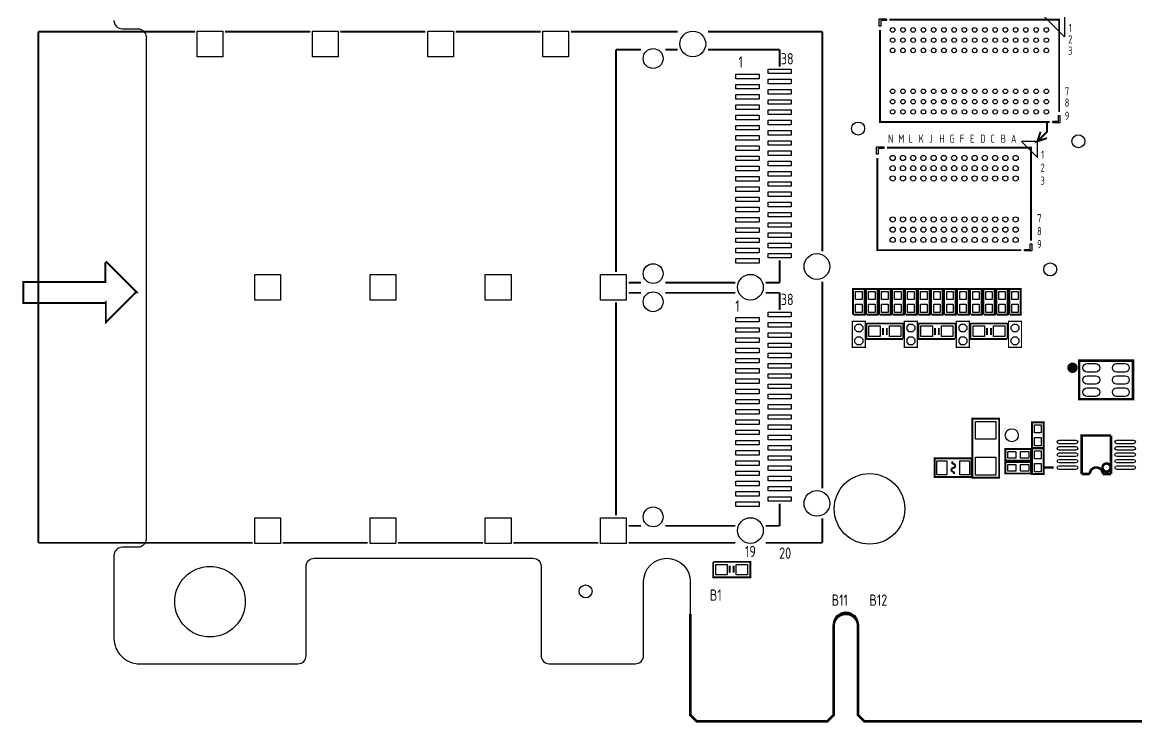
# Model space of a CAD drawing. Header units: millimetres. Extents: x -15 to 227, y -9 to 102.
# Drawn here: x -14.7 to 72.4, y -9.5 to 45.3 of the extents above; entities that cross this region are included whole.
import ezdxf
from ezdxf.enums import TextEntityAlignment as Align

# ---------------------------------------------------------------- set-up
doc = ezdxf.new("R2010")
doc.units = ezdxf.units.MM
doc.header["$LTSCALE"] = 10
for name, color, linetype in [('BG_OUTLINE', 2, 'Continuous'), ('PG_SILKSCREEN_TOP', 3, 'Continuous'), ('PIN_TOP', 4, 'Continuous')]:
    doc.layers.add(name, color=color, linetype=linetype)
doc.styles.get("Standard").update_dxf_attribs({"font": 'isocp.shx', "width": 0.707, "bigfont": 'hztxt.shx'})

msp = doc.modelspace()

# ---------------------------------------------------------------- linework, layer by layer
at = {"layer": 'BG_OUTLINE'}
msp.add_lwpolyline([(-7.500112, 45.38472, 0.414214), (-6.865112, 44.74972), (-5.63499, 44.74972, -0.414214), (-4.99999, 44.11472), (-4.99999, 43.684444), (-4.99999, 5.43433), (-4.99999, 4.884928, -0.414214), (-5.63499, 4.249928), (-6.865112, 4.249928, 0.414214), (-7.500112, 3.614928), (-7.500112, -2.850134, 0.414216), (-5.500116, -4.85013), (6.864858, -4.85013, 0.414214), (7.499858, -4.21513), (7.499858, 2.76479, -0.414214), (8.134858, 3.39979), (25.214834, 3.39979, -0.414214), (25.849834, 2.76479), (25.849834, -4.21513, 0.414214), (26.484834, -4.85013), (33.214818, -4.85013, 0.414214), (33.849818, -4.21513), (33.849818, 1.5748), (33.854898, 1.5748, -1), (37.494972, 1.5748), (37.499798, 1.5748), (37.499798, -8.850122), (37.999924, -9.350248), (48.199802, -9.350248), (48.699928, -8.850122), (48.699928, -1.75006, -0.999882), (50.599848, -1.75006), (50.599848, -8.850122), (51.099974, -9.350248), (121.299986, -9.350248)], format="xyb", dxfattribs=at)
at = {"layer": 'PG_SILKSCREEN_TOP'}
for points in [[(64.43091, 46.406816), (66.73088, 46.406816), (66.73088, 44.106846)], [(63.35776, 35.95497), (64.607948, 34.704782), (64.607948, 35.95497)]]:
    msp.add_lwpolyline(points, close=True, dxfattribs=at)
for points in [[(53.05806, 45.456094, 0.1524, 0.1524, 0), (66.30797, 45.456094, 0.1524, 0.1524, 0), (66.30797, 38.25621, 0.1524, 0.1524, 0)], [(-13.400024, 44.519596, 0.150114, 0.150114, 0), (-1.180084, 44.519596, 0.150114, 0.150114, 0)], [(-13.400024, 4.599432, 0.150114, 0.150114, 0), (-13.400024, 44.519596, 0.150114, 0.150114, 0)], [(1.17983, 44.519596, 0.150114, 0.150114, 0), (7.820152, 44.519596, 0.150114, 0.150114, 0)], [(10.179812, 44.519596, 0.150114, 0.150114, 0), (16.81988, 44.519596, 0.150114, 0.150114, 0)], [(19.180048, 44.519596, 0.150114, 0.150114, 0), (25.820116, 44.519596, 0.150114, 0.150114, 0)], [(28.179776, 44.519596, 0.150114, 0.150114, 0), (36.52012, 44.519596, 0.150114, 0.150114, 0)], [(38.87978, 44.519596, 0.150114, 0.150114, 0), (47.819818, 44.519596, 0.150114, 0.150114, 0)], [(47.819818, 44.519596, 0.150114, 0.150114, 0), (47.819818, 27.359356, 0.150114, 0.150114, 0)], [(65.557908, 37.45611, 0.1524, 0.1524, 0), (52.307998, 37.45611, 0.1524, 0.1524, 0), (52.307998, 44.655994, 0.1524, 0.1524, 0)], [(31.699962, 25.740614, 0.1524, 0.1524, 0), (31.699962, 43.124882, 0.1524, 0.1524, 0)], [(31.699962, 43.124882, 0.1524, 0.1524, 0), (33.64738, 43.124882, 0.1524, 0.1524, 0)], [(35.55238, 43.124882, 0.1524, 0.1524, 0), (36.51885, 43.124882, 0.1524, 0.1524, 0)], [(38.88105, 43.124882, 0.1524, 0.1524, 0), (44.479972, 43.124882, 0.1524, 0.1524, 0)], [(44.479972, 43.124882, 0.1524, 0.1524, 0), (44.479972, 41.78046, 0.1524, 0.1524, 0)], [(65.357756, 37.45484, 0.1524, 0.1524, 0), (65.357756, 36.704778, 0.1524, 0.1524, 0), (64.607948, 35.95497, 0.1524, 0.1524, 0), (65.357756, 36.204906, 0.1524, 0.1524, 0)], [(64.607948, 35.95497, 0.1524, 0.1524, 0), (64.857884, 36.704778, 0.1524, 0.1524, 0)], [(52.857908, 35.454844, 0.1524, 0.1524, 0), (64.107822, 35.454844, 0.1524, 0.1524, 0), (64.107822, 28.204922, 0.1524, 0.1524, 0)], [(63.35776, 27.45486, 0.1524, 0.1524, 0), (52.107846, 27.45486, 0.1524, 0.1524, 0), (52.107846, 34.654744, 0.1524, 0.1524, 0)], [(-5.68579, 24.073612, 0.150114, 0.150114, 0), (-5.68579, 24.12365, 0.150114, 0.150114, 0), (-8.085582, 26.523696, 0.150114, 0.150114, 0), (-8.185658, 26.42362, 0.150114, 0.150114, 0), (-8.185658, 24.973534, 0.150114, 0.150114, 0), (-14.585696, 24.973534, 0.150114, 0.150114, 0), (-14.585696, 23.32355, 0.150114, 0.150114, 0), (-8.185658, 23.32355, 0.150114, 0.150114, 0), (-8.13562, 23.373588, 0.150114, 0.150114, 0), (-8.13562, 21.82368, 0.150114, 0.150114, 0), (-5.83565, 24.12365, 0.150114, 0.150114, 0), (-5.83565, 24.223472, 0.150114, 0.150114, 0)], [(44.479972, 26.669238, 0.1524, 0.1524, 0), (44.479972, 24.924766, 0.1524, 0.1524, 0)], [(33.64738, 24.924766, 0.1524, 0.1524, 0), (32.68091, 24.924766, 0.1524, 0.1524, 0)], [(41.018714, 24.924766, 0.1524, 0.1524, 0), (35.55238, 24.924766, 0.1524, 0.1524, 0)], [(44.479972, 24.924766, 0.1524, 0.1524, 0), (43.380914, 24.924766, 0.1524, 0.1524, 0)], [(47.819818, 24.999696, 0.150114, 0.150114, 0), (47.819818, 8.85952, 0.150114, 0.150114, 0)], [(50.215546, 22.415754, 0.150114, 0.150114, 0), (50.215546, 24.41575, 0.150114, 0.150114, 0), (51.115722, 24.41575, 0.150114, 0.150114, 0), (51.115722, 22.415754, 0.150114, 0.150114, 0), (50.265584, 22.415754, 0.150114, 0.150114, 0)], [(51.231546, 22.415754, 0.150114, 0.150114, 0), (51.231546, 24.41575, 0.150114, 0.150114, 0), (52.131722, 24.41575, 0.150114, 0.150114, 0), (52.131722, 22.415754, 0.150114, 0.150114, 0), (51.281584, 22.415754, 0.150114, 0.150114, 0)], [(52.247546, 22.415754, 0.150114, 0.150114, 0), (52.247546, 24.41575, 0.150114, 0.150114, 0), (53.147722, 24.41575, 0.150114, 0.150114, 0), (53.147722, 22.415754, 0.150114, 0.150114, 0), (52.297584, 22.415754, 0.150114, 0.150114, 0)], [(53.263546, 22.415754, 0.150114, 0.150114, 0), (53.263546, 24.41575, 0.150114, 0.150114, 0), (54.163722, 24.41575, 0.150114, 0.150114, 0), (54.163722, 22.415754, 0.150114, 0.150114, 0), (53.313584, 22.415754, 0.150114, 0.150114, 0)], [(54.279546, 22.415754, 0.150114, 0.150114, 0), (54.279546, 24.41575, 0.150114, 0.150114, 0), (55.179722, 24.41575, 0.150114, 0.150114, 0), (55.179722, 22.415754, 0.150114, 0.150114, 0), (54.329584, 22.415754, 0.150114, 0.150114, 0)], [(55.295546, 22.415754, 0.150114, 0.150114, 0), (55.295546, 24.41575, 0.150114, 0.150114, 0), (56.195722, 24.41575, 0.150114, 0.150114, 0), (56.195722, 22.415754, 0.150114, 0.150114, 0), (55.345584, 22.415754, 0.150114, 0.150114, 0)], [(56.311546, 22.415754, 0.150114, 0.150114, 0), (56.311546, 24.41575, 0.150114, 0.150114, 0), (57.211722, 24.41575, 0.150114, 0.150114, 0), (57.211722, 22.415754, 0.150114, 0.150114, 0), (56.361584, 22.415754, 0.150114, 0.150114, 0)], [(57.327546, 22.415754, 0.150114, 0.150114, 0), (57.327546, 24.41575, 0.150114, 0.150114, 0), (58.227722, 24.41575, 0.150114, 0.150114, 0), (58.227722, 22.415754, 0.150114, 0.150114, 0), (57.377584, 22.415754, 0.150114, 0.150114, 0)], [(58.343546, 22.415754, 0.150114, 0.150114, 0), (58.343546, 24.41575, 0.150114, 0.150114, 0), (59.243722, 24.41575, 0.150114, 0.150114, 0), (59.243722, 22.415754, 0.150114, 0.150114, 0), (58.393584, 22.415754, 0.150114, 0.150114, 0)], [(59.359546, 22.415754, 0.150114, 0.150114, 0), (59.359546, 24.41575, 0.150114, 0.150114, 0), (60.259722, 24.41575, 0.150114, 0.150114, 0), (60.259722, 22.415754, 0.150114, 0.150114, 0), (59.409584, 22.415754, 0.150114, 0.150114, 0)], [(60.375546, 22.415754, 0.150114, 0.150114, 0), (60.375546, 24.41575, 0.150114, 0.150114, 0), (61.275722, 24.41575, 0.150114, 0.150114, 0), (61.275722, 22.415754, 0.150114, 0.150114, 0), (60.425584, 22.415754, 0.150114, 0.150114, 0)], [(61.391546, 22.415754, 0.150114, 0.150114, 0), (61.391546, 24.41575, 0.150114, 0.150114, 0), (62.291722, 24.41575, 0.150114, 0.150114, 0), (62.291722, 22.415754, 0.150114, 0.150114, 0), (61.441584, 22.415754, 0.150114, 0.150114, 0)], [(62.407546, 22.415754, 0.150114, 0.150114, 0), (62.407546, 24.41575, 0.150114, 0.150114, 0), (63.307722, 24.41575, 0.150114, 0.150114, 0), (63.307722, 22.415754, 0.150114, 0.150114, 0), (62.457584, 22.415754, 0.150114, 0.150114, 0)], [(32.68091, 24.12492, 0.1524, 0.1524, 0), (33.64738, 24.12492, 0.1524, 0.1524, 0)], [(35.55238, 24.12492, 0.1524, 0.1524, 0), (41.018714, 24.12492, 0.1524, 0.1524, 0)], [(43.380914, 24.12492, 0.1524, 0.1524, 0), (44.479972, 24.12492, 0.1524, 0.1524, 0)], [(44.479972, 24.12492, 0.1524, 0.1524, 0), (44.479972, 22.780498, 0.1524, 0.1524, 0)], [(31.699962, 6.740652, 0.1524, 0.1524, 0), (31.699962, 23.378414, 0.1524, 0.1524, 0)], [(54.120034, 20.525232, 0.150114, 0.150114, 0), (51.246024, 20.525232, 0.150114, 0.150114, 0), (51.246024, 21.729192, 0.150114, 0.150114, 0), (54.145434, 21.729192, 0.150114, 0.150114, 0), (54.145434, 20.545552, 0.150114, 0.150114, 0)], [(58.184034, 20.525232, 0.150114, 0.150114, 0), (55.310024, 20.525232, 0.150114, 0.150114, 0), (55.310024, 21.729192, 0.150114, 0.150114, 0), (58.209434, 21.729192, 0.150114, 0.150114, 0), (58.209434, 20.545552, 0.150114, 0.150114, 0)], [(62.248034, 20.525232, 0.150114, 0.150114, 0), (59.374024, 20.525232, 0.150114, 0.150114, 0), (59.374024, 21.729192, 0.150114, 0.150114, 0), (62.273434, 21.729192, 0.150114, 0.150114, 0), (62.273434, 20.545552, 0.150114, 0.150114, 0)], [(52.54752, 20.829778, 0.150114, 0.150114, 0), (52.54752, 21.379688, 0.150114, 0.150114, 0)], [(52.847748, 20.829778, 0.150114, 0.150114, 0), (52.847748, 21.379688, 0.150114, 0.150114, 0)], [(56.61152, 20.829778, 0.150114, 0.150114, 0), (56.61152, 21.379688, 0.150114, 0.150114, 0)], [(56.911748, 20.829778, 0.150114, 0.150114, 0), (56.911748, 21.379688, 0.150114, 0.150114, 0)], [(60.67552, 20.829778, 0.150114, 0.150114, 0), (60.67552, 21.379688, 0.150114, 0.150114, 0)], [(60.975748, 20.829778, 0.150114, 0.150114, 0), (60.975748, 21.379688, 0.150114, 0.150114, 0)], [(68.057776, 9.977628, 0.199898, 0.199898, 0), (68.057776, 12.977876, 0.199898, 0.199898, 0), (70.358, 12.977876, 0.199898, 0.199898, 0)], [(70.358, 12.977876, 0.199898, 0.199898, 0), (70.358, 9.977628, 0.199898, 0.199898, 0)], [(64.111886, 11.027664, 0.150114, 0.150114, 0), (62.11189, 11.027664, 0.150114, 0.150114, 0), (62.11189, 11.92784, 0.150114, 0.150114, 0), (64.111886, 11.92784, 0.150114, 0.150114, 0), (64.111886, 11.077702, 0.150114, 0.150114, 0)], [(58.044842, 10.451846, 0.1524, 0.1524, 1.141868), (58.084974, 10.154666, 0.1524, 0.1524, 0), (58.084974, 9.969754, 0.1524, 0.1524, 0)], [(58.020966, 10.452354, 0.1524, 0.1524, 1.250572), (57.96788, 10.754868, 0.1524, 0.1524, 0), (57.969912, 10.966704, 0.1524, 0.1524, 0)], [(64.111886, 10.011664, 0.150114, 0.150114, 0), (62.11189, 10.011664, 0.150114, 0.150114, 0), (62.11189, 10.91184, 0.150114, 0.150114, 0), (64.111886, 10.91184, 0.150114, 0.150114, 0), (64.111886, 10.061702, 0.150114, 0.150114, 0)], [(65.878202, 10.477754, 0.199898, 0.199898, 0), (65.116202, 10.477754, 0.199898, 0.199898, 0)], [(70.358, 9.977628, 0.199898, 0.199898, 0), (69.715888, 9.977628, 0.199898, 0.199898, 1.000244), (68.699888, 9.977628, 0.199898, 0.199898, 0), (68.057776, 9.977628, 0.199898, 0.199898, 0)], [(44.479972, 7.669276, 0.1524, 0.1524, 0), (44.479972, 5.924804, 0.1524, 0.1524, 0)], [(47.819818, 6.499352, 0.150114, 0.150114, 0), (47.819818, 4.599432, 0.150114, 0.150114, 0)], [(33.64738, 5.924804, 0.1524, 0.1524, 0), (32.68091, 5.924804, 0.1524, 0.1524, 0)], [(41.018714, 5.924804, 0.1524, 0.1524, 0), (35.55238, 5.924804, 0.1524, 0.1524, 0)], [(44.479972, 5.924804, 0.1524, 0.1524, 0), (43.380914, 5.924804, 0.1524, 0.1524, 0)], [(3.31978, 4.599432, 0.150114, 0.150114, 0), (-13.400024, 4.599432, 0.150114, 0.150114, 0)], [(12.320016, 4.599432, 0.150114, 0.150114, 0), (5.679948, 4.599432, 0.150114, 0.150114, 0)], [(21.319744, 4.599432, 0.150114, 0.150114, 0), (14.679676, 4.599432, 0.150114, 0.150114, 0)], [(30.31998, 4.599432, 0.150114, 0.150114, 0), (23.679658, 4.599432, 0.150114, 0.150114, 0)], [(41.019984, 4.599432, 0.150114, 0.150114, 0), (32.67964, 4.599432, 0.150114, 0.150114, 0)], [(47.819818, 4.599432, 0.150114, 0.150114, 0), (43.379644, 4.599432, 0.150114, 0.150114, 0)], [(39.312088, 3.116072, 0.150114, 0.150114, 0), (42.186098, 3.116072, 0.150114, 0.150114, 0), (42.186098, 1.912112, 0.150114, 0.150114, 0), (39.286688, 1.912112, 0.150114, 0.150114, 0), (39.286688, 3.095752, 0.150114, 0.150114, 0)], [(40.584374, 2.811526, 0.150114, 0.150114, 0), (40.584374, 2.261616, 0.150114, 0.150114, 0)], [(40.884602, 2.811526, 0.150114, 0.150114, 0), (40.884602, 2.261616, 0.150114, 0.150114, 0)], [(121.799858, -0.950214, 0.199898, 0.199898, 0), (121.799858, -8.850376, 0.199898, 0.199898, 0), (121.299732, -9.350248, 0.199898, 0.199898, 0), (51.09972, -9.350248, 0.199898, 0.199898, 0), (50.599848, -8.850376, 0.199898, 0.199898, 0), (50.599848, -1.900174, 0.199898, 0.199898, 1), (48.699674, -1.900174, 0.199898, 0.199898, 0), (48.699674, -8.850376, 0.199898, 0.199898, 0), (48.199802, -9.350248, 0.199898, 0.199898, 0), (37.99967, -9.350248, 0.199898, 0.199898, 0), (37.499798, -8.850376, 0.199898, 0.199898, 0), (37.499798, -0.950214, 0.199898, 0.199898, 0)]]:
    msp.add_lwpolyline(points, format="xyseb", dxfattribs=at)
for points in [[(51.173634, 21.891752, 0.1016, 0.1016, 0), (51.173634, 19.859752, 0.1016, 0.1016, 0), (50.157634, 19.859752, 0.1016, 0.1016, 0), (50.157634, 21.891752, 0.1016, 0.1016, 0)], [(55.237634, 21.891752, 0.1016, 0.1016, 0), (55.237634, 19.859752, 0.1016, 0.1016, 0), (54.221634, 19.859752, 0.1016, 0.1016, 0), (54.221634, 21.891752, 0.1016, 0.1016, 0)], [(59.301634, 21.891752, 0.1016, 0.1016, 0), (59.301634, 19.859752, 0.1016, 0.1016, 0), (58.285634, 19.859752, 0.1016, 0.1016, 0), (58.285634, 21.891752, 0.1016, 0.1016, 0)], [(63.365634, 21.891752, 0.1016, 0.1016, 0), (63.365634, 19.859752, 0.1016, 0.1016, 0), (62.349634, 19.859752, 0.1016, 0.1016, 0), (62.349634, 21.891752, 0.1016, 0.1016, 0)], [(67.550284, 18.269712, 0.4064, 0.4064, 1), (67.143092, 18.269792, 0.4064, 0.4064, 1)], [(67.869816, 18.819876, 0.199898, 0.199898, 0), (72.06996, 18.819876, 0.199898, 0.199898, 0), (72.06996, 15.819628, 0.199898, 0.199898, 0), (67.869816, 15.819628, 0.199898, 0.199898, 0)], [(59.521852, 9.685782, 0.150114, 0.150114, 0), (59.521852, 14.285722, 0.150114, 0.150114, 0), (61.621924, 14.285722, 0.150114, 0.150114, 0), (61.621924, 9.685782, 0.150114, 0.150114, 0)], [(64.1858, 12.001754, 0.1524, 0.1524, 0), (64.1858, 14.00175, 0.1524, 0.1524, 0), (65.085976, 14.00175, 0.1524, 0.1524, 0), (65.085976, 12.001754, 0.1524, 0.1524, 0)], [(63.358268, 13.001752, 0.00381, 0.00381, 1), (61.849508, 13.001752, 0.00381, 0.00381, 1)], [(65.085976, 11.96975, 0.1524, 0.1524, 0), (65.085976, 9.969754, 0.1524, 0.1524, 0), (64.1858, 9.969754, 0.1524, 0.1524, 0), (64.1858, 11.96975, 0.1524, 0.1524, 0)], [(56.581802, 9.736836, 0.1524, 0.1524, 0), (56.581802, 11.186668, 0.1524, 0.1524, 0), (59.481974, 11.186668, 0.1524, 0.1524, 0), (59.481974, 9.736836, 0.1524, 0.1524, 0)], [(70.323964, 10.477754, 0.199898, 0.199898, 1), (69.691812, 10.47775, 0.199898, 0.199898, 1)]]:
    msp.add_lwpolyline(points, format="xyseb", close=True, dxfattribs=at)
at = {"layer": 'PIN_TOP'}
for points in [[(52.371498, 44.948094), (52.244498, 44.948094), (52.244498, 45.519594), (52.815998, 45.519594), (52.815998, 45.392594), (52.371498, 45.392594)], [(-1.0033, 44.562776), (1.0033, 44.562776), (1.0033, 42.556176), (-1.0033, 42.556176)], [(7.996682, 44.562776), (10.003282, 44.562776), (10.003282, 42.556176), (7.996682, 42.556176)], [(16.996664, 44.562776), (19.003264, 44.562776), (19.003264, 42.556176), (16.996664, 42.556176)], [(25.996646, 44.562776), (28.003246, 44.562776), (28.003246, 42.556176), (25.996646, 42.556176)], [(41.068244, 41.20261), (42.871644, 41.20261), (42.871644, 40.84701), (41.068244, 40.84701)], [(43.578272, 41.60266), (45.381672, 41.60266), (45.381672, 41.24706), (43.578272, 41.24706)], [(41.068244, 40.40251), (42.871644, 40.40251), (42.871644, 40.04691), (41.068244, 40.04691)], [(43.578272, 40.80256), (45.381672, 40.80256), (45.381672, 40.44696), (43.578272, 40.44696)], [(41.068244, 39.602664), (42.871644, 39.602664), (42.871644, 39.247064), (41.068244, 39.247064)], [(43.578272, 40.002714), (45.381672, 40.002714), (45.381672, 39.647114), (43.578272, 39.647114)], [(43.578272, 39.202614), (45.381672, 39.202614), (45.381672, 38.847014), (43.578272, 38.847014)], [(41.068244, 38.802564), (42.871644, 38.802564), (42.871644, 38.446964), (41.068244, 38.446964)], [(43.578272, 38.402514), (45.381672, 38.402514), (45.381672, 38.046914), (43.578272, 38.046914)], [(41.068244, 38.002718), (42.871644, 38.002718), (42.871644, 37.647118), (41.068244, 37.647118)], [(43.578272, 37.602668), (45.381672, 37.602668), (45.381672, 37.247068), (43.578272, 37.247068)], [(66.24447, 37.96411), (66.37147, 37.96411), (66.37147, 37.39261), (65.79997, 37.39261), (65.79997, 37.51961), (66.24447, 37.51961)], [(41.068244, 37.202618), (42.871644, 37.202618), (42.871644, 36.847018), (41.068244, 36.847018)], [(43.578272, 36.802568), (45.381672, 36.802568), (45.381672, 36.446968), (43.578272, 36.446968)], [(41.068244, 36.402518), (42.871644, 36.402518), (42.871644, 36.046918), (41.068244, 36.046918)], [(43.578272, 36.002722), (45.381672, 36.002722), (45.381672, 35.647122), (43.578272, 35.647122)], [(41.068244, 35.602672), (42.871644, 35.602672), (42.871644, 35.247072), (41.068244, 35.247072)], [(43.578272, 35.202622), (45.381672, 35.202622), (45.381672, 34.847022), (43.578272, 34.847022)], [(52.171346, 34.946844), (52.044346, 34.946844), (52.044346, 35.518344), (52.615846, 35.518344), (52.615846, 35.391344), (52.171346, 35.391344)], [(41.068244, 34.802572), (42.871644, 34.802572), (42.871644, 34.446972), (41.068244, 34.446972)], [(41.068244, 34.002726), (42.871644, 34.002726), (42.871644, 33.647126), (41.068244, 33.647126)], [(43.578272, 34.402522), (45.381672, 34.402522), (45.381672, 34.046922), (43.578272, 34.046922)], [(41.068244, 33.202626), (42.871644, 33.202626), (42.871644, 32.847026), (41.068244, 32.847026)], [(43.578272, 33.602676), (45.381672, 33.602676), (45.381672, 33.247076), (43.578272, 33.247076)], [(41.068244, 32.402526), (42.871644, 32.402526), (42.871644, 32.046926), (41.068244, 32.046926)], [(43.578272, 32.802576), (45.381672, 32.802576), (45.381672, 32.446976), (43.578272, 32.446976)], [(41.068244, 31.60268), (42.871644, 31.60268), (42.871644, 31.24708), (41.068244, 31.24708)], [(43.578272, 32.00273), (45.381672, 32.00273), (45.381672, 31.64713), (43.578272, 31.64713)], [(41.068244, 30.80258), (42.871644, 30.80258), (42.871644, 30.44698), (41.068244, 30.44698)], [(43.578272, 31.20263), (45.381672, 31.20263), (45.381672, 30.84703), (43.578272, 30.84703)], [(41.068244, 30.002734), (42.871644, 30.002734), (42.871644, 29.647134), (41.068244, 29.647134)], [(43.578272, 30.40253), (45.381672, 30.40253), (45.381672, 30.04693), (43.578272, 30.04693)], [(43.578272, 29.602684), (45.381672, 29.602684), (45.381672, 29.247084), (43.578272, 29.247084)], [(41.068244, 29.202634), (42.871644, 29.202634), (42.871644, 28.847034), (41.068244, 28.847034)], [(43.578272, 28.802584), (45.381672, 28.802584), (45.381672, 28.446984), (43.578272, 28.446984)], [(41.068244, 28.402534), (42.871644, 28.402534), (42.871644, 28.046934), (41.068244, 28.046934)], [(43.578272, 28.002738), (45.381672, 28.002738), (45.381672, 27.647138), (43.578272, 27.647138)], [(64.044322, 27.96286), (64.171322, 27.96286), (64.171322, 27.39136), (63.599822, 27.39136), (63.599822, 27.51836), (64.044322, 27.51836)], [(41.068244, 27.602688), (42.871644, 27.602688), (42.871644, 27.247088), (41.068244, 27.247088)], [(43.578272, 27.202638), (45.381672, 27.202638), (45.381672, 26.847038), (43.578272, 26.847038)], [(41.068244, 26.802588), (42.871644, 26.802588), (42.871644, 26.446988), (41.068244, 26.446988)], [(3.496564, 25.562814), (5.503164, 25.562814), (5.503164, 23.556214), (3.496564, 23.556214)], [(12.496546, 25.562814), (14.503146, 25.562814), (14.503146, 23.556214), (12.496546, 23.556214)], [(21.496528, 25.562814), (23.503128, 25.562814), (23.503128, 23.556214), (21.496528, 23.556214)], [(30.49651, 25.562814), (32.50311, 25.562814), (32.50311, 23.556214), (30.49651, 23.556214)], [(50.919634, 24.233124), (50.919634, 23.598124), (50.411634, 23.598124), (50.411634, 24.233124)], [(51.935634, 24.233124), (51.935634, 23.598124), (51.427634, 23.598124), (51.427634, 24.233124)], [(52.951634, 24.233124), (52.951634, 23.598124), (52.443634, 23.598124), (52.443634, 24.233124)], [(53.967634, 24.233124), (53.967634, 23.598124), (53.459634, 23.598124), (53.459634, 24.233124)], [(54.983634, 24.233124), (54.983634, 23.598124), (54.475634, 23.598124), (54.475634, 24.233124)], [(55.999634, 24.233124), (55.999634, 23.598124), (55.491634, 23.598124), (55.491634, 24.233124)], [(57.015634, 24.233124), (57.015634, 23.598124), (56.507634, 23.598124), (56.507634, 24.233124)], [(58.031634, 24.233124), (58.031634, 23.598124), (57.523634, 23.598124), (57.523634, 24.233124)], [(59.047634, 24.233124), (59.047634, 23.598124), (58.539634, 23.598124), (58.539634, 24.233124)], [(60.063634, 24.233124), (60.063634, 23.598124), (59.555634, 23.598124), (59.555634, 24.233124)], [(61.079634, 24.233124), (61.079634, 23.598124), (60.571634, 23.598124), (60.571634, 24.233124)], [(62.095634, 24.233124), (62.095634, 23.598124), (61.587634, 23.598124), (61.587634, 24.233124)], [(63.111634, 24.233124), (63.111634, 23.598124), (62.603634, 23.598124), (62.603634, 24.233124)], [(50.919634, 23.23338), (50.919634, 22.59838), (50.411634, 22.59838), (50.411634, 23.23338)], [(51.935634, 23.23338), (51.935634, 22.59838), (51.427634, 22.59838), (51.427634, 23.23338)], [(52.951634, 23.23338), (52.951634, 22.59838), (52.443634, 22.59838), (52.443634, 23.23338)], [(53.967634, 23.23338), (53.967634, 22.59838), (53.459634, 22.59838), (53.459634, 23.23338)], [(54.983634, 23.23338), (54.983634, 22.59838), (54.475634, 22.59838), (54.475634, 23.23338)], [(55.999634, 23.23338), (55.999634, 22.59838), (55.491634, 22.59838), (55.491634, 23.23338)], [(57.015634, 23.23338), (57.015634, 22.59838), (56.507634, 22.59838), (56.507634, 23.23338)], [(58.031634, 23.23338), (58.031634, 22.59838), (57.523634, 22.59838), (57.523634, 23.23338)], [(59.047634, 23.23338), (59.047634, 22.59838), (58.539634, 22.59838), (58.539634, 23.23338)], [(60.063634, 23.23338), (60.063634, 22.59838), (59.555634, 22.59838), (59.555634, 23.23338)], [(61.079634, 23.23338), (61.079634, 22.59838), (60.571634, 22.59838), (60.571634, 23.23338)], [(62.095634, 23.23338), (62.095634, 22.59838), (61.587634, 22.59838), (61.587634, 23.23338)], [(63.111634, 23.23338), (63.111634, 22.59838), (62.603634, 22.59838), (62.603634, 23.23338)], [(41.068244, 22.202648), (42.871644, 22.202648), (42.871644, 21.847048), (41.068244, 21.847048)], [(43.578272, 22.602698), (45.381672, 22.602698), (45.381672, 22.247098), (43.578272, 22.247098)], [(43.578272, 21.802598), (45.381672, 21.802598), (45.381672, 21.446998), (43.578272, 21.446998)], [(41.068244, 21.402548), (42.871644, 21.402548), (42.871644, 21.046948), (41.068244, 21.046948)], [(43.578272, 21.002752), (45.381672, 21.002752), (45.381672, 20.647152), (43.578272, 20.647152)], [(50.791882, 21.071078), (50.539386, 21.071078), (50.360834, 21.24963), (50.360834, 21.502126), (50.539386, 21.680678), (50.791882, 21.680678), (50.970434, 21.502126), (50.970434, 21.24963)], [(51.453034, 21.536152), (52.342034, 21.536152), (52.342034, 20.723352), (51.453034, 20.723352)], [(53.053234, 21.536152), (53.942234, 21.536152), (53.942234, 20.723352), (53.053234, 20.723352)], [(54.855882, 21.071078), (54.603386, 21.071078), (54.424834, 21.24963), (54.424834, 21.502126), (54.603386, 21.680678), (54.855882, 21.680678), (55.034434, 21.502126), (55.034434, 21.24963)], [(55.517034, 21.536152), (56.406034, 21.536152), (56.406034, 20.723352), (55.517034, 20.723352)], [(57.117234, 21.536152), (58.006234, 21.536152), (58.006234, 20.723352), (57.117234, 20.723352)], [(58.919882, 21.071078), (58.667386, 21.071078), (58.488834, 21.24963), (58.488834, 21.502126), (58.667386, 21.680678), (58.919882, 21.680678), (59.098434, 21.502126), (59.098434, 21.24963)], [(59.581034, 21.536152), (60.470034, 21.536152), (60.470034, 20.723352), (59.581034, 20.723352)], [(61.181234, 21.536152), (62.070234, 21.536152), (62.070234, 20.723352), (61.181234, 20.723352)], [(62.983882, 21.071078), (62.731386, 21.071078), (62.552834, 21.24963), (62.552834, 21.502126), (62.731386, 21.680678), (62.983882, 21.680678), (63.162434, 21.502126), (63.162434, 21.24963)], [(41.068244, 20.602702), (42.871644, 20.602702), (42.871644, 20.247102), (41.068244, 20.247102)], [(43.578272, 20.202652), (45.381672, 20.202652), (45.381672, 19.847052), (43.578272, 19.847052)], [(50.791882, 20.070826), (50.539386, 20.070826), (50.360834, 20.249378), (50.360834, 20.501874), (50.539386, 20.680426), (50.791882, 20.680426), (50.970434, 20.501874), (50.970434, 20.249378)], [(54.855882, 20.070826), (54.603386, 20.070826), (54.424834, 20.249378), (54.424834, 20.501874), (54.603386, 20.680426), (54.855882, 20.680426), (55.034434, 20.501874), (55.034434, 20.249378)], [(58.919882, 20.070826), (58.667386, 20.070826), (58.488834, 20.249378), (58.488834, 20.501874), (58.667386, 20.680426), (58.919882, 20.680426), (59.098434, 20.501874), (59.098434, 20.249378)], [(62.983882, 20.070826), (62.731386, 20.070826), (62.552834, 20.249378), (62.552834, 20.501874), (62.731386, 20.680426), (62.983882, 20.680426), (63.162434, 20.501874), (63.162434, 20.249378)], [(41.068244, 19.802602), (42.871644, 19.802602), (42.871644, 19.447002), (41.068244, 19.447002)], [(43.578272, 19.402552), (45.381672, 19.402552), (45.381672, 19.046952), (43.578272, 19.046952)], [(41.068244, 19.002756), (42.871644, 19.002756), (42.871644, 18.647156), (41.068244, 18.647156)], [(43.578272, 18.602706), (45.381672, 18.602706), (45.381672, 18.247106), (43.578272, 18.247106)], [(41.068244, 18.202656), (42.871644, 18.202656), (42.871644, 17.847056), (41.068244, 17.847056)], [(43.578272, 17.802606), (45.381672, 17.802606), (45.381672, 17.447006), (43.578272, 17.447006)], [(41.068244, 17.402556), (42.871644, 17.402556), (42.871644, 17.046956), (41.068244, 17.046956)], [(41.068244, 16.60271), (42.871644, 16.60271), (42.871644, 16.24711), (41.068244, 16.24711)], [(43.578272, 17.00276), (45.381672, 17.00276), (45.381672, 16.64716), (43.578272, 16.64716)], [(41.068244, 15.80261), (42.871644, 15.80261), (42.871644, 15.44701), (41.068244, 15.44701)], [(43.578272, 16.20266), (45.381672, 16.20266), (45.381672, 15.84706), (43.578272, 15.84706)], [(41.068244, 15.002764), (42.871644, 15.002764), (42.871644, 14.647164), (41.068244, 14.647164)], [(43.578272, 15.40256), (45.381672, 15.40256), (45.381672, 15.04696), (43.578272, 15.04696)], [(41.068244, 14.202664), (42.871644, 14.202664), (42.871644, 13.847064), (41.068244, 13.847064)], [(43.578272, 14.602714), (45.381672, 14.602714), (45.381672, 14.247114), (43.578272, 14.247114)], [(61.371988, 12.6873), (59.771788, 12.6873), (59.771788, 14.0843), (61.371988, 14.0843)], [(41.068244, 13.402564), (42.871644, 13.402564), (42.871644, 13.046964), (41.068244, 13.046964)], [(43.578272, 13.802614), (45.381672, 13.802614), (45.381672, 13.447014), (43.578272, 13.447014)], [(64.889888, 13.819124), (64.889888, 13.184124), (64.381888, 13.184124), (64.381888, 13.819124)], [(41.068244, 12.602718), (42.871644, 12.602718), (42.871644, 12.247118), (41.068244, 12.247118)], [(43.578272, 13.002768), (45.381672, 13.002768), (45.381672, 12.647168), (43.578272, 12.647168)], [(43.578272, 12.202668), (45.381672, 12.202668), (45.381672, 11.847068), (43.578272, 11.847068)], [(64.889888, 12.81938), (64.889888, 12.18438), (64.381888, 12.18438), (64.381888, 12.81938)], [(41.068244, 11.802618), (42.871644, 11.802618), (42.871644, 11.447018), (41.068244, 11.447018)], [(43.578272, 11.402568), (45.381672, 11.402568), (45.381672, 11.046968), (43.578272, 11.046968)], [(62.294516, 11.731752), (62.929516, 11.731752), (62.929516, 11.223752), (62.294516, 11.223752)], [(63.29426, 11.731752), (63.92926, 11.731752), (63.92926, 11.223752), (63.29426, 11.223752)], [(64.381888, 11.152124), (64.381888, 11.787124), (64.889888, 11.787124), (64.889888, 11.152124)], [(41.068244, 11.002772), (42.871644, 11.002772), (42.871644, 10.647172), (41.068244, 10.647172)], [(43.578272, 10.602722), (45.381672, 10.602722), (45.381672, 10.247122), (43.578272, 10.247122)], [(56.761888, 9.915652), (56.761888, 11.007852), (57.523888, 11.007852), (57.523888, 9.915652)], [(58.539888, 9.915652), (58.539888, 11.007852), (59.301888, 11.007852), (59.301888, 9.915652)], [(61.371988, 9.887204), (59.771788, 9.887204), (59.771788, 11.284204), (61.371988, 11.284204)], [(62.294516, 10.715752), (62.929516, 10.715752), (62.929516, 10.207752), (62.294516, 10.207752)], [(63.29426, 10.715752), (63.92926, 10.715752), (63.92926, 10.207752), (63.29426, 10.207752)], [(64.381888, 10.15238), (64.381888, 10.78738), (64.889888, 10.78738), (64.889888, 10.15238)], [(41.068244, 10.202672), (42.871644, 10.202672), (42.871644, 9.847072), (41.068244, 9.847072)], [(43.578272, 9.802622), (45.381672, 9.802622), (45.381672, 9.447022), (43.578272, 9.447022)], [(41.068244, 9.402572), (42.871644, 9.402572), (42.871644, 9.046972), (41.068244, 9.046972)], [(43.578272, 9.002776), (45.381672, 9.002776), (45.381672, 8.647176), (43.578272, 8.647176)], [(41.068244, 8.602726), (42.871644, 8.602726), (42.871644, 8.247126), (41.068244, 8.247126)], [(43.578272, 8.202676), (45.381672, 8.202676), (45.381672, 7.847076), (43.578272, 7.847076)], [(41.068244, 7.802626), (42.871644, 7.802626), (42.871644, 7.447026), (41.068244, 7.447026)], [(3.496564, 6.562852), (5.503164, 6.562852), (5.503164, 4.556252), (3.496564, 4.556252)], [(12.496546, 6.562852), (14.503146, 6.562852), (14.503146, 4.556252), (12.496546, 4.556252)], [(21.496528, 6.562852), (23.503128, 6.562852), (23.503128, 4.556252), (21.496528, 4.556252)], [(30.49651, 6.562852), (32.50311, 6.562852), (32.50311, 4.556252), (30.49651, 4.556252)], [(40.378888, 2.105152), (39.489888, 2.105152), (39.489888, 2.917952), (40.378888, 2.917952)], [(41.979088, 2.105152), (41.090088, 2.105152), (41.090088, 2.917952), (41.979088, 2.917952)]]:
    msp.add_lwpolyline(points, close=True, dxfattribs=at)
for points in [[(69.149976, 17.939512), (68.489576, 17.939512, -1), (68.489576, 18.599912), (69.149976, 18.599912, -1)], [(71.4502, 17.939512), (70.7898, 17.939512, -1), (70.7898, 18.599912), (71.4502, 18.599912, -1)], [(69.149976, 16.989552), (68.489576, 16.989552, -1), (68.489576, 17.649952), (69.149976, 17.649952, -1)], [(71.4502, 16.989552), (70.7898, 16.989552, -1), (70.7898, 17.649952), (71.4502, 17.649952, -1)], [(69.149976, 16.039592), (68.489576, 16.039592, -1), (68.489576, 16.699992), (69.149976, 16.699992, -1)], [(71.4502, 16.039592), (70.7898, 16.039592, -1), (70.7898, 16.699992), (71.4502, 16.699992, -1)], [(66.297429, 12.617196), (67.618483, 12.617196, -1), (67.618483, 12.338304), (66.297429, 12.338304, -1)], [(70.797293, 12.617196), (72.118347, 12.617196, -1), (72.118347, 12.338304), (70.797293, 12.338304, -1)], [(66.297429, 12.117324), (67.618483, 12.117324, -1), (67.618483, 11.838432), (66.297429, 11.838432, -1)], [(66.297429, 11.617198), (67.618483, 11.617198, -1), (67.618483, 11.338306), (66.297429, 11.338306, -1)], [(70.797293, 12.117324), (72.118347, 12.117324, -1), (72.118347, 11.838432), (70.797293, 11.838432, -1)], [(70.797293, 11.617198), (72.118347, 11.617198, -1), (72.118347, 11.338306), (70.797293, 11.338306, -1)], [(66.297429, 11.117072), (67.618483, 11.117072, -1), (67.618483, 10.83818), (66.297429, 10.83818, -1)], [(66.297429, 10.6172), (67.618483, 10.6172, -1), (67.618483, 10.338308), (66.297429, 10.338308, -1)], [(70.797293, 11.117072), (72.118347, 11.117072, -1), (72.118347, 10.83818), (70.797293, 10.83818, -1)], [(70.797293, 10.6172), (72.118347, 10.6172, -1), (72.118347, 10.338308), (70.797293, 10.338308, -1)]]:
    msp.add_lwpolyline(points, format="xyb", close=True, dxfattribs=at)
for centre, radius in [((37.69995, 43.559476), 1.0033), ((53.307996, 44.655994), 0.1778), ((54.108096, 44.655994), 0.1778), ((54.907942, 44.655994), 0.1778), ((55.708042, 44.655994), 0.1778), ((56.507888, 44.655994), 0.1778), ((57.307988, 44.655994), 0.1778), ((58.108088, 44.655994), 0.1778), ((58.907934, 44.655994), 0.1778), ((59.708034, 44.655994), 0.1778), ((60.50788, 44.655994), 0.1778), ((61.30798, 44.655994), 0.1778), ((62.10808, 44.655994), 0.1778), ((62.907926, 44.655994), 0.1778), ((63.708026, 44.655994), 0.1778), ((64.507872, 44.655994), 0.1778), ((65.307972, 44.655994), 0.1778), ((53.307996, 43.856148), 0.1778), ((54.108096, 43.856148), 0.1778), ((54.907942, 43.856148), 0.1778), ((55.708042, 43.856148), 0.1778), ((56.507888, 43.856148), 0.1778), ((57.307988, 43.856148), 0.1778), ((58.108088, 43.856148), 0.1778), ((58.907934, 43.856148), 0.1778), ((59.708034, 43.856148), 0.1778), ((60.50788, 43.856148), 0.1778), ((61.30798, 43.856148), 0.1778), ((62.10808, 43.856148), 0.1778), ((62.907926, 43.856148), 0.1778), ((63.708026, 43.856148), 0.1778), ((64.507872, 43.856148), 0.1778), ((65.307972, 43.856148), 0.1778), ((34.59988, 42.424858), 0.7747), ((53.307996, 43.056048), 0.1778), ((54.108096, 43.056048), 0.1778), ((54.907942, 43.056048), 0.1778), ((55.708042, 43.056048), 0.1778), ((56.507888, 43.056048), 0.1778), ((57.307988, 43.056048), 0.1778), ((58.108088, 43.056048), 0.1778), ((58.907934, 43.056048), 0.1778), ((59.708034, 43.056048), 0.1778), ((60.50788, 43.056048), 0.1778), ((61.30798, 43.056048), 0.1778), ((62.10808, 43.056048), 0.1778), ((62.907926, 43.056048), 0.1778), ((63.708026, 43.056048), 0.1778), ((64.507872, 43.056048), 0.1778), ((65.307972, 43.056048), 0.1778), ((53.307996, 39.856156), 0.1778), ((54.108096, 39.856156), 0.1778), ((54.907942, 39.856156), 0.1778), ((55.708042, 39.856156), 0.1778), ((56.507888, 39.856156), 0.1778), ((57.307988, 39.856156), 0.1778), ((58.108088, 39.856156), 0.1778), ((58.907934, 39.856156), 0.1778), ((59.708034, 39.856156), 0.1778), ((60.50788, 39.856156), 0.1778), ((61.30798, 39.856156), 0.1778), ((62.10808, 39.856156), 0.1778), ((62.907926, 39.856156), 0.1778), ((63.708026, 39.856156), 0.1778), ((64.507872, 39.856156), 0.1778), ((65.307972, 39.856156), 0.1778), ((53.307996, 39.056056), 0.1778), ((54.108096, 39.056056), 0.1778), ((54.907942, 39.056056), 0.1778), ((55.708042, 39.056056), 0.1778), ((56.507888, 39.056056), 0.1778), ((57.307988, 39.056056), 0.1778), ((58.108088, 39.056056), 0.1778), ((58.907934, 39.056056), 0.1778), ((59.708034, 39.056056), 0.1778), ((60.50788, 39.056056), 0.1778), ((61.30798, 39.056056), 0.1778), ((62.10808, 39.056056), 0.1778), ((62.907926, 39.056056), 0.1778), ((63.708026, 39.056056), 0.1778), ((64.507872, 39.056056), 0.1778), ((65.307972, 39.056056), 0.1778), ((53.307996, 38.25621), 0.1778), ((54.108096, 38.25621), 0.1778), ((54.907942, 38.25621), 0.1778), ((55.708042, 38.25621), 0.1778), ((56.507888, 38.25621), 0.1778), ((57.307988, 38.25621), 0.1778), ((58.108088, 38.25621), 0.1778), ((58.907934, 38.25621), 0.1778), ((59.708034, 38.25621), 0.1778), ((60.50788, 38.25621), 0.1778), ((61.30798, 38.25621), 0.1778), ((62.10808, 38.25621), 0.1778), ((62.907926, 38.25621), 0.1778), ((63.708026, 38.25621), 0.1778), ((64.507872, 38.25621), 0.1778), ((65.307972, 38.25621), 0.1778), ((50.607722, 36.954968), 0.508), ((67.808094, 35.955986), 0.508), ((53.307742, 34.654744), 0.2032), ((54.107842, 34.654744), 0.2032), ((54.907942, 34.654744), 0.2032), ((55.707788, 34.654744), 0.2032), ((56.507888, 34.654744), 0.2032), ((57.307734, 34.654744), 0.2032), ((58.107834, 34.654744), 0.2032), ((58.907934, 34.654744), 0.2032), ((59.70778, 34.654744), 0.2032), ((60.50788, 34.654744), 0.2032), ((61.307726, 34.654744), 0.2032), ((62.107826, 34.654744), 0.2032), ((62.907926, 34.654744), 0.2032), ((53.307742, 33.854898), 0.2032), ((54.107842, 33.854898), 0.2032), ((54.907942, 33.854898), 0.2032), ((55.707788, 33.854898), 0.2032), ((56.507888, 33.854898), 0.2032), ((57.307734, 33.854898), 0.2032), ((58.107834, 33.854898), 0.2032), ((58.907934, 33.854898), 0.2032), ((59.70778, 33.854898), 0.2032), ((60.50788, 33.854898), 0.2032), ((61.307726, 33.854898), 0.2032), ((62.107826, 33.854898), 0.2032), ((62.907926, 33.854898), 0.2032), ((53.307742, 33.054798), 0.2032), ((54.107842, 33.054798), 0.2032), ((54.907942, 33.054798), 0.2032), ((55.707788, 33.054798), 0.2032), ((56.507888, 33.054798), 0.2032), ((57.307734, 33.054798), 0.2032), ((58.107834, 33.054798), 0.2032), ((58.907934, 33.054798), 0.2032), ((59.70778, 33.054798), 0.2032), ((60.50788, 33.054798), 0.2032), ((61.307726, 33.054798), 0.2032), ((62.107826, 33.054798), 0.2032), ((62.907926, 33.054798), 0.2032), ((53.307742, 29.854906), 0.2032), ((54.107842, 29.854906), 0.2032), ((54.907942, 29.854906), 0.2032), ((55.707788, 29.854906), 0.2032), ((56.507888, 29.854906), 0.2032), ((57.307734, 29.854906), 0.2032), ((58.107834, 29.854906), 0.2032), ((58.907934, 29.854906), 0.2032), ((59.70778, 29.854906), 0.2032), ((60.50788, 29.854906), 0.2032), ((61.307726, 29.854906), 0.2032), ((62.107826, 29.854906), 0.2032), ((62.907926, 29.854906), 0.2032), ((53.307742, 29.054806), 0.2032), ((54.107842, 29.054806), 0.2032), ((54.907942, 29.054806), 0.2032), ((55.707788, 29.054806), 0.2032), ((56.507888, 29.054806), 0.2032), ((57.307734, 29.054806), 0.2032), ((58.107834, 29.054806), 0.2032), ((58.907934, 29.054806), 0.2032), ((59.70778, 29.054806), 0.2032), ((60.50788, 29.054806), 0.2032), ((61.307726, 29.054806), 0.2032), ((62.107826, 29.054806), 0.2032), ((62.907926, 29.054806), 0.2032), ((53.307742, 28.25496), 0.2032), ((54.107842, 28.25496), 0.2032), ((54.907942, 28.25496), 0.2032), ((55.707788, 28.25496), 0.2032), ((56.507888, 28.25496), 0.2032), ((57.307734, 28.25496), 0.2032), ((58.107834, 28.25496), 0.2032), ((58.907934, 28.25496), 0.2032), ((59.70778, 28.25496), 0.2032), ((60.50788, 28.25496), 0.2032), ((61.307726, 28.25496), 0.2032), ((62.107826, 28.25496), 0.2032), ((62.907926, 28.25496), 0.2032), ((47.389796, 26.179526), 1.0033), ((34.59988, 25.62479), 0.7747), ((65.607946, 25.954736), 0.508), ((42.199814, 24.559514), 1.0033), ((34.59988, 23.424896), 0.7747), ((62.603888, 13.001752), 0.508), ((51.49977, 7.249922), 2.7559), ((47.389796, 7.679436), 1.0033), ((34.59988, 6.624828), 0.7747), ((42.199814, 5.559552), 1.0033), ((0, 0), 2.7559), ((29.329634, 0.809752), 0.508)]:
    msp.add_circle(centre, radius, dxfattribs=at)

# ---------------------------------------------------------------- texts
at = {"layer": 'PG_SILKSCREEN_TOP', "width": 0.8}
for s, p in [('1', (67.175888, 44.497752)), ('2', (67.175888, 43.608752)), ('3', (67.175888, 42.719752)), ('7', (66.921888, 39.544752)), ('8', (66.921888, 38.655752)), ('9', (66.921888, 37.639752)), ('1', (65.016888, 34.591752)), ('2', (65.016888, 33.575752)), ('3', (65.016888, 32.559752)), ('7', (64.762888, 29.638752)), ('8', (64.762888, 28.622752)), ('9', (64.762888, 27.606752))]:
    msp.add_text(s, height=0.635, dxfattribs=at).set_placement(p, align=Align.CENTER)
at = {"layer": 'PG_SILKSCREEN_TOP'}
for s, height, width, p in [('38', 0.889, 0.857143, (44.569888, 41.957752)), ('1', 0.889, 0.857143, (41.267888, 41.703752)), ('N', 0.635, 0.8, (52.949348, 35.846512)), ('M', 0.635, 0.8, (53.749448, 35.846512)), ('L', 0.635, 0.8, (54.549548, 35.846512)), ('K', 0.635, 0.8, (55.349648, 35.846512)), ('J', 0.635, 0.8, (56.149748, 35.846512)), ('H', 0.635, 0.8, (56.949848, 35.846512)), ('G', 0.635, 0.8, (57.749948, 35.846512)), ('F', 0.635, 0.8, (58.550048, 35.846512)), ('E', 0.635, 0.8, (59.350148, 35.846512)), ('D', 0.635, 0.8, (60.150248, 35.846512)), ('C', 0.635, 0.8, (60.950348, 35.846512)), ('B', 0.635, 0.8, (61.750448, 35.846512)), ('A', 0.635, 0.8, (62.550548, 35.846512)), ('1', 0.889, 0.857143, (41.013888, 22.653752)), ('38', 0.889, 0.857143, (44.569888, 23.161752)), ('19', 0.889, 0.857143, (41.775888, 3.476752)), ('20', 0.889, 0.857143, (44.442888, 3.349752)), ('B1', 0.889, 0.857143, (39.032688, 0.073152)), ('B11', 0.889, 0.857143, (48.539908, -0.321818)), ('B12', 0.889, 0.857143, (51.489864, -0.321818))]:
    msp.add_text(s, height=height, dxfattribs=dict(at, width=width)).set_placement(p)

doc.saveas('drawing.dxf')
